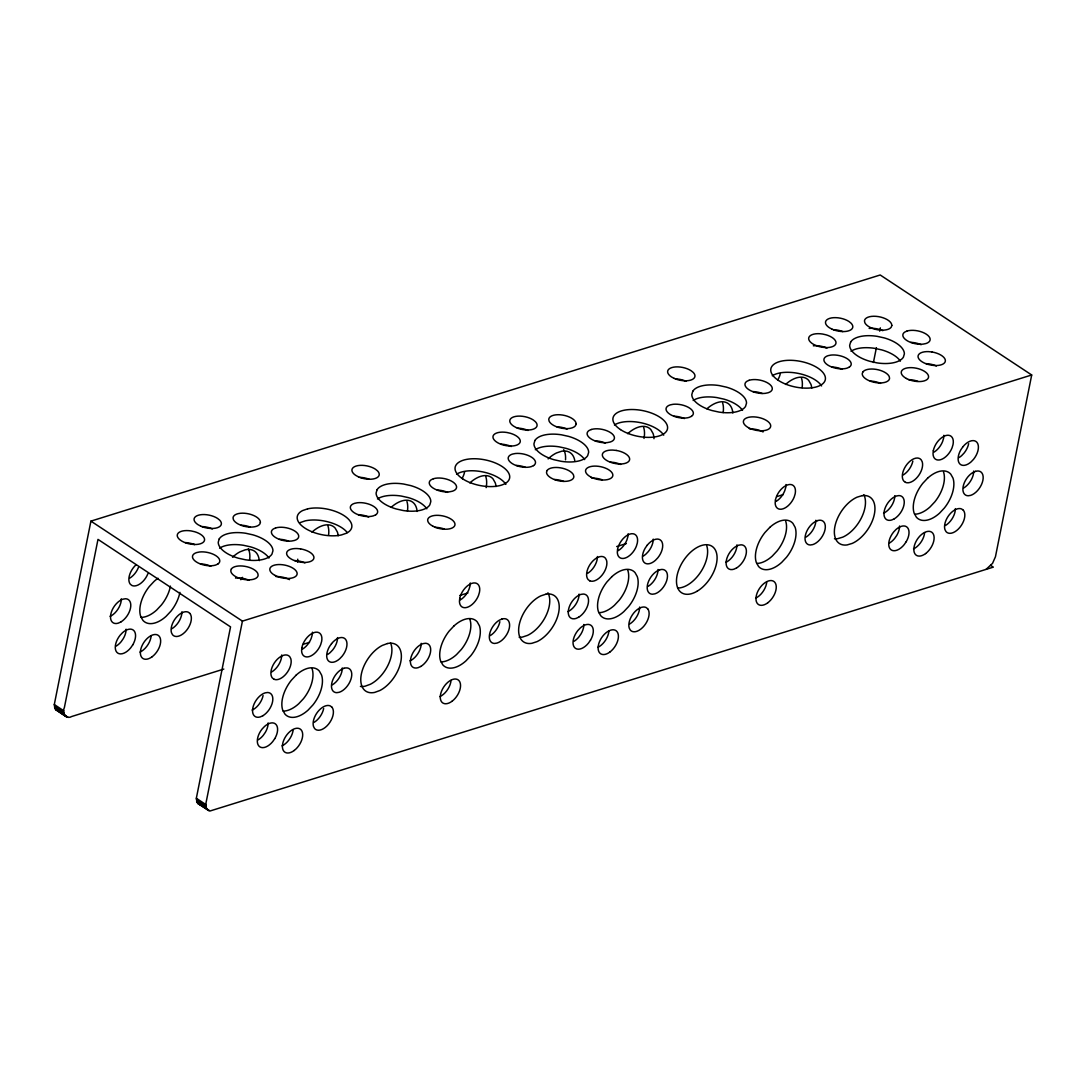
<?xml version="1.0" encoding="UTF-8"?>
<svg xmlns="http://www.w3.org/2000/svg" width="1086" height="1086" viewBox="0 0 1086 1086"><rect width="100%" height="100%" fill="white"/><g stroke="black" fill="none" stroke-linecap="round" stroke-linejoin="round"><path stroke-width="1.5" d="M223.825 669.071L71.852 716.461C66.015 720.045 61.698 712.497 64.386 707.529L97.984 539.389L230.544 626.88L196.335 798.278L197.625 803.26L209.978 811.011L993.31 567.136L990.595 565.358M207.901 810.251L206.028 807.36L206.001 802.934L242.422 621.124L1031.7 374.982L995.455 556.738L992.536 563.376L986.129 569.322M65.866 716.516L55.59 709.511L54.3 704.529L90.912 521.131L880.203 274.989L1031.7 374.982M873.429 362.48L876.402 347.642M879.687 331.162L880.352 327.863M110.093 616.305L111.424 615.708A13.887 8.009 -56.6 0 0 121.333 598.82M252.128 710.054L253.445 709.443A13.887 8.009 -56.6 0 0 263.084 695.569M409.992 660.817L411.309 660.22A13.887 8.009 -56.6 0 0 421.219 643.333M567.842 611.594L569.159 610.997A13.887 8.009 -56.6 0 0 579.082 594.11M725.706 562.372L727.023 561.761A13.887 8.009 -56.6 0 0 736.932 544.887M883.556 513.135L884.873 512.538A13.887 8.009 -56.6 0 0 894.796 495.65M300.211 522.583L305.193 520.873A27.761 13.073 11.3 0 1 347.262 532.547M303.048 644.365L309.51 642.342M459.867 595.454L467.944 592.942M616.685 546.557L626.378 543.529M776.734 496.641L783.196 494.619M56.391 710.258L59.703 711.004M926.046 363.634L929.589 363.986A13.887 6.543 11.3 0 1 936.39 365.996M610.332 462.093L613.875 462.446A13.887 6.543 11.3 0 1 620.676 464.455M294.618 560.539L298.161 560.905A13.887 6.543 11.3 0 1 304.962 562.901M200.516 804.753L198.426 804.007M90.912 521.131L242.422 621.124M54.3 704.529L63.775 710.787M196.335 798.278L205.797 804.522M54.314 706.022L63.775 712.267M196.335 799.771L205.811 806.016M54.531 707.366L63.993 713.624M196.566 801.115L206.028 807.36M54.965 708.547L64.427 714.792M196.987 802.282L206.462 808.541M58.481 711.018L67.956 717.262M203.218 806.545L208.634 810.115M55.59 709.511L66.843 717.018M197.625 803.26L208.865 810.753M722.638 402.96A27.761 16.005 -56.6 0 1 723.14 412.599M574.752 460.478A27.761 16.005 -56.6 0 0 561.693 451.219L556.507 452.957A27.761 16.005 -56.6 0 0 548.131 458.889M563.688 449.699A27.761 16.005 -56.6 0 1 565.521 459.812M924.607 532.764A13.887 8.009 -56.6 0 1 913.489 548.932M968.658 443.685A13.887 8.009 -56.6 0 1 964.083 453.066L961.653 455.618A13.887 8.009 -56.6 0 1 959.033 457.559M780.291 373.584A13.887 8.009 -56.6 0 1 777.766 380.005M973.721 471.039A13.887 8.009 -56.6 0 1 963.798 487.926M811.744 388.096A27.761 16.005 -56.6 0 0 810.943 384.349L808.731 380.426A27.761 16.005 -56.6 0 0 785.558 384.458M943.856 435.31A13.887 8.009 -56.6 0 1 943.571 438.31L942.607 441.527A13.887 8.009 -56.6 0 1 933.933 452.197M766.757 581.987A13.887 8.009 -56.6 0 1 755.625 598.169M653.976 438.69A27.761 16.005 -56.6 0 0 653.093 433.572L650.881 429.649A27.761 16.005 -56.6 0 0 627.694 433.681M815.857 520.262A13.887 8.009 -56.6 0 1 805.948 537.149M785.992 484.532A13.887 8.009 -56.6 0 1 785.707 487.533L784.757 490.75A13.887 8.009 -56.6 0 1 776.083 501.42M785.653 521.063A27.761 16.005 -56.6 0 1 777.047 550.982L772.241 556.127A27.761 16.005 -56.6 0 1 756.766 563.444M752.965 391.584A13.887 6.543 11.3 0 1 762.263 393.499M675.628 378.892A13.887 6.543 11.3 0 1 685.972 381.254M863.845 494.714A27.761 16.005 -56.6 0 1 842.763 537.149L837.632 538.683A27.761 16.005 -56.6 0 1 834.469 538.778M147.9 573.72A13.887 8.009 -56.6 0 1 131.99 585.517L130.32 584.241A13.887 8.009 -56.6 0 1 136.144 564.72M259.269 560.634A27.761 16.005 -56.6 0 0 245.083 549.869L239.857 551.892A27.761 16.005 -56.6 0 0 232.54 557.24M674.039 416.196A13.887 6.543 11.3 0 1 684.384 418.558M749.571 428.889A13.887 6.543 11.3 0 1 763.105 431.929M693.167 400.49A27.761 13.073 11.3 0 1 716.936 397.585L724.009 399.146A27.761 13.073 11.3 0 1 742.525 410.345M643.618 427.327A27.761 16.005 -56.6 0 1 644.012 438.418M547.928 592.793A27.761 16.005 -56.6 0 1 527.538 635.378L522.38 637.075A27.761 16.005 -56.6 0 1 519.176 637.265M248.3 548.783A27.761 16.005 -56.6 0 1 249.59 560.213M242.545 577.358A27.761 16.005 -56.6 0 1 240.834 579.72M235.486 578.064A13.887 6.543 11.3 0 1 249.156 580.318M179.909 592.345A27.761 16.005 -56.6 0 1 170.923 611.174L166.104 616.319A27.761 16.005 -56.6 0 1 142.918 620.35L140.705 616.427A27.761 16.005 -56.6 0 1 149.311 586.521L154.131 581.363A27.761 16.005 -56.6 0 1 158.04 578.268M406.924 501.406A27.761 16.005 -56.6 0 1 407.44 511.044M337.529 637.591A13.887 8.009 -56.6 0 1 332.655 649.985L330.225 652.523A13.887 8.009 -56.6 0 1 327.605 654.464M268.133 722.923A13.887 8.009 -56.6 0 1 265.337 732.344L263.26 735.331A13.887 8.009 -56.6 0 1 258.224 739.81M293.179 729.67A13.887 8.009 -56.6 0 1 282.061 745.851M323.669 708.52A13.887 8.009 -56.6 0 1 314.03 722.407M185.244 542.593A13.887 6.543 11.3 0 1 188.788 542.959L192.317 543.76A13.887 6.543 11.3 0 1 194.543 544.52M126.098 629.188A13.887 8.009 -56.6 0 1 123.302 638.609L121.238 641.582A13.887 8.009 -56.6 0 1 116.188 646.075M202.05 526.574A13.887 6.543 11.3 0 1 212.394 528.936M312.089 668.745A27.761 16.005 -56.6 0 1 303.483 698.665L298.664 703.809A27.761 16.005 -56.6 0 1 283.188 711.126M200.462 563.878A13.887 6.543 11.3 0 1 210.806 566.24M181.919 611.785A13.887 8.009 -56.6 0 1 171.995 628.658M241.051 525.19A13.887 6.543 11.3 0 1 250.35 527.117M219.603 548.172A27.761 13.073 11.3 0 1 243.373 545.267L250.445 546.828A27.761 13.073 11.3 0 1 268.961 558.028M276.007 576.571A13.887 6.543 11.3 0 1 289.541 579.612M151.144 635.934A13.887 8.009 -56.6 0 1 140.026 652.102M312.429 632.215A13.887 8.009 -56.6 0 1 312.144 635.215L311.193 638.432A13.887 8.009 -56.6 0 1 302.519 649.102M170.448 586.101A27.761 16.005 -56.6 0 1 161.447 604.916L156.628 610.074A27.761 16.005 -56.6 0 1 141.153 617.391M912.851 461.088A13.887 8.009 -56.6 0 1 903.226 474.962M138.438 567.462A13.887 8.009 -56.6 0 1 129.763 578.132M342.294 667.944A13.887 8.009 -56.6 0 1 332.384 684.832M279.387 539.267A13.887 6.543 11.3 0 1 288.7 541.181M451.043 680.447A13.887 8.009 -56.6 0 1 439.925 696.615M437.251 490.03A13.887 6.543 11.3 0 1 447.595 492.392M469.939 619.522A27.761 16.005 -56.6 0 1 461.346 649.442L456.527 654.587A27.761 16.005 -56.6 0 1 441.052 661.903M338.167 535.778A27.761 16.005 -56.6 0 0 337.379 532.031L335.167 528.108A27.761 16.005 -56.6 0 0 311.981 532.14M297.673 562.086A27.761 16.005 -56.6 0 1 297.754 559.181M456.582 474.202A27.761 13.073 11.3 0 1 482.931 471.935A27.761 13.073 11.3 0 1 505.872 484.383M499.872 621.721A13.887 8.009 -56.6 0 1 490.234 635.609M470.292 582.992A13.887 8.009 -56.6 0 1 470.007 585.992L469.043 589.209A13.887 8.009 -56.6 0 1 460.369 599.879M359.914 477.351A13.887 6.543 11.3 0 1 369.213 479.265M653.229 539.131A13.887 8.009 -56.6 0 1 648.369 551.525L645.939 554.077A13.887 8.009 -56.6 0 1 643.319 556.018M464.577 472.043A13.887 8.009 -56.6 0 1 462.052 478.464M496.03 486.555A27.761 16.005 -56.6 0 0 495.23 482.795L493.017 478.872A27.761 16.005 -56.6 0 0 469.844 482.917M391.191 507.284A27.761 16.005 -56.6 0 1 417.133 511.452M706.905 408.825A27.761 16.005 -56.6 0 1 732.846 413.006M390.498 642.858A27.761 16.005 -56.6 0 1 370.367 684.275L365.167 686.176A27.761 16.005 -56.6 0 1 360.403 686.406M281.708 654.994A13.887 8.009 -56.6 0 1 271.799 671.881M627.803 570.286A27.761 16.005 -56.6 0 1 619.196 600.205L614.377 605.364A27.761 16.005 -56.6 0 1 598.902 612.68M639.654 607.074A13.887 8.009 -56.6 0 1 629.744 623.948M517.764 428.115A13.887 6.543 11.3 0 1 528.108 430.477M500.958 444.147A13.887 6.543 11.3 0 1 504.501 444.5L508.031 445.301A13.887 6.543 11.3 0 1 511.302 446.509M628.142 533.769A13.887 8.009 -56.6 0 1 627.857 536.769L626.894 539.973A13.887 8.009 -56.6 0 1 618.233 550.643M608.893 631.224A13.887 8.009 -56.6 0 1 597.775 647.392M556.765 426.744A13.887 6.543 11.3 0 1 567.109 429.092M516.176 465.419A13.887 6.543 11.3 0 1 525.475 467.347M583.847 624.477A13.887 8.009 -56.6 0 1 581.037 633.898L578.974 636.871A13.887 8.009 -56.6 0 1 573.937 641.351M535.303 449.713A27.761 13.073 11.3 0 1 559.086 446.821L566.159 448.382A27.761 13.073 11.3 0 1 584.675 459.582M591.721 478.111A13.887 6.543 11.3 0 1 602.187 479.795M554.512 479.496A13.887 6.543 11.3 0 1 563.824 481.424M658.007 569.498A13.887 8.009 -56.6 0 1 648.098 586.386M485.768 476.55A27.761 16.005 -56.6 0 1 486.161 487.641M595.101 440.807A13.887 6.543 11.3 0 1 605.445 443.169M597.422 556.534A13.887 8.009 -56.6 0 1 587.512 573.422M943.503 471.84A27.761 16.005 -56.6 0 1 934.91 501.759L930.091 506.904A27.761 16.005 -56.6 0 1 914.616 514.221M899.561 526.018A13.887 8.009 -56.6 0 1 896.751 535.439L894.688 538.412A13.887 8.009 -56.6 0 1 889.651 542.905M955.368 508.615A13.887 8.009 -56.6 0 1 945.458 525.502M706.81 545.932A27.761 16.005 -56.6 0 1 700.049 573.014A27.761 16.005 -56.6 0 1 677.583 588.055M327.904 525.773A27.761 16.005 -56.6 0 1 328.556 535.33M801.482 378.091A27.761 16.005 -56.6 0 1 802.12 387.648M377.453 498.949A27.761 13.073 11.3 0 1 401.223 496.044L408.295 497.605A27.761 13.073 11.3 0 1 426.812 508.805M434.984 527.321A13.887 6.543 11.3 0 1 444.323 529.031M358.326 514.655A13.887 6.543 11.3 0 1 368.67 517.017M851.017 351.267A27.761 13.073 11.3 0 1 874.8 348.362L881.859 349.923A27.761 13.073 11.3 0 1 900.375 361.122M908.548 379.638A13.887 6.543 11.3 0 1 917.901 381.335M870.225 381.037A13.887 6.543 11.3 0 1 880.583 383.399M831.89 366.973A13.887 6.543 11.3 0 1 842.234 369.335M813.346 345.81A13.887 6.543 11.3 0 1 820.215 346.04L823.745 346.855A13.887 6.543 11.3 0 1 827.016 348.049M833.478 329.669A13.887 6.543 11.3 0 1 842.777 331.583M869.153 328.406A13.887 6.543 11.3 0 1 882.823 330.646M910.815 342.348A13.887 6.543 11.3 0 1 921.159 344.71M772.295 375.742A27.761 13.073 11.3 0 1 798.644 373.475A27.761 13.073 11.3 0 1 821.586 385.937M614.432 424.979A27.761 13.073 11.3 0 1 640.781 422.712A27.761 13.073 11.3 0 1 663.722 435.16M301.881 647.623L301.596 650.623A13.887 8.009 -56.6 0 0 309.347 656.555A13.887 8.009 -56.6 0 0 320.655 644.69L321.619 641.473A13.887 8.009 -56.6 0 0 314.153 632.541A13.887 8.009 -56.6 0 0 301.881 647.623M459.731 598.4L459.446 601.4A13.887 8.009 -56.6 0 0 467.197 607.332A13.887 8.009 -56.6 0 0 478.519 595.454L479.469 592.237A13.887 8.009 -56.6 0 0 472.003 583.304A13.887 8.009 -56.6 0 0 459.731 598.4M617.595 549.163L617.31 552.177A13.887 8.009 -56.6 0 0 625.061 558.095A13.887 8.009 -56.6 0 0 636.369 546.231L637.319 543.014A13.887 8.009 -56.6 0 0 629.853 534.081A13.887 8.009 -56.6 0 0 617.595 549.163M775.445 499.94L775.16 502.94A13.887 8.009 -56.6 0 0 782.911 508.872A13.887 8.009 -56.6 0 0 794.219 496.994L795.183 493.791A13.887 8.009 -56.6 0 0 787.717 484.858A13.887 8.009 -56.6 0 0 775.445 499.94M933.308 450.717L933.023 453.717A13.887 8.009 -56.6 0 0 940.775 459.649A13.887 8.009 -56.6 0 0 952.083 447.771L953.033 444.554A13.887 8.009 -56.6 0 0 945.567 435.622A13.887 8.009 -56.6 0 0 933.308 450.717M219.223 538.928L218.245 542.213A27.761 13.073 11.3 0 0 238.35 558.204L245.422 559.765A27.761 13.073 11.3 0 0 271.962 554.091L272.939 550.806A27.761 13.073 11.3 0 0 252.834 534.828L245.762 533.267A27.761 13.073 11.3 0 0 219.223 538.928M377.073 489.705L376.109 492.99A27.761 13.073 11.3 0 0 396.2 508.967L403.273 510.542A27.761 13.073 11.3 0 0 429.825 504.868L430.803 501.583A27.761 13.073 11.3 0 0 410.698 485.591L403.625 484.03A27.761 13.073 11.3 0 0 377.073 489.705M534.936 440.468L533.959 443.753A27.761 13.073 11.3 0 0 554.064 459.745L561.136 461.306A27.761 13.073 11.3 0 0 587.675 455.645L588.653 452.36A27.761 13.073 11.3 0 0 568.548 436.368L561.476 434.807A27.761 13.073 11.3 0 0 534.936 440.468M692.787 391.245L691.809 394.53A27.761 13.073 11.3 0 0 711.914 410.522L718.986 412.083A27.761 13.073 11.3 0 0 745.539 406.408L746.516 403.123A27.761 13.073 11.3 0 0 726.412 387.145L719.339 385.584A27.761 13.073 11.3 0 0 692.787 391.245M850.65 342.022L849.673 345.307A27.761 13.073 11.3 0 0 869.777 361.285L876.85 362.86A27.761 13.073 11.3 0 0 903.389 357.185L904.366 353.9A27.761 13.073 11.3 0 0 884.262 337.909L877.189 336.348A27.761 13.073 11.3 0 0 850.65 342.022M231.345 569.023L230.802 570.652A13.887 6.543 11.3 0 0 244.187 579.49A13.887 6.543 11.3 0 0 258.142 575.132L257.749 573.354A13.887 6.543 11.3 0 0 244.757 566.295A13.887 6.543 11.3 0 0 231.345 569.023M260.396 522.38L259.853 524.009A13.887 6.543 11.3 0 1 246.441 526.724A13.887 6.543 11.3 0 1 233.436 519.678L233.042 517.886A13.887 6.543 11.3 0 1 246.997 513.542A13.887 6.543 11.3 0 1 260.396 522.38M547.045 470.564L546.516 472.193A13.887 6.543 11.3 0 0 559.901 481.03A13.887 6.543 11.3 0 0 573.856 476.673L573.462 474.894A13.887 6.543 11.3 0 0 560.471 467.835A13.887 6.543 11.3 0 0 547.045 470.564M576.109 423.92L575.566 425.549A13.887 6.543 11.3 0 1 562.154 428.278A13.887 6.543 11.3 0 1 549.149 421.219L548.756 419.44A13.887 6.543 11.3 0 1 562.711 415.083A13.887 6.543 11.3 0 1 576.109 423.92M862.759 372.104L862.23 373.733A13.887 6.543 11.3 0 0 875.615 382.571A13.887 6.543 11.3 0 0 889.57 378.227L889.176 376.435A13.887 6.543 11.3 0 0 876.185 369.389A13.887 6.543 11.3 0 0 862.759 372.104M891.81 325.461L891.28 327.103A13.887 6.543 11.3 0 1 877.868 329.818A13.887 6.543 11.3 0 1 864.863 322.759L864.47 320.981A13.887 6.543 11.3 0 1 878.425 316.623A13.887 6.543 11.3 0 1 891.81 325.461M132.763 644.853L130.7 647.826A13.887 8.009 -56.6 0 1 116.745 652.184A13.887 8.009 -56.6 0 1 120.139 635.201L122.569 632.649A13.887 8.009 -56.6 0 1 134.094 630.844A13.887 8.009 -56.6 0 1 132.763 644.853M331.556 643.604L329.492 646.577A13.887 8.009 -56.6 0 0 328.162 660.587A13.887 8.009 -56.6 0 0 339.701 658.781L342.117 656.229A13.887 8.009 -56.6 0 0 345.511 639.247A13.887 8.009 -56.6 0 0 331.556 643.604M274.799 738.602L272.735 741.575A13.887 8.009 -56.6 0 1 258.78 745.919A13.887 8.009 -56.6 0 1 262.174 728.937L264.604 726.398A13.887 8.009 -56.6 0 1 276.129 724.593A13.887 8.009 -56.6 0 1 274.799 738.602M647.27 545.145L645.206 548.118A13.887 8.009 -56.6 0 0 643.876 562.127A13.887 8.009 -56.6 0 0 655.415 560.322L657.831 557.783A13.887 8.009 -56.6 0 0 661.225 540.787A13.887 8.009 -56.6 0 0 647.27 545.145M590.512 640.143L588.449 643.116A13.887 8.009 -56.6 0 1 574.494 647.473A13.887 8.009 -56.6 0 1 577.888 630.491L580.318 627.939A13.887 8.009 -56.6 0 1 591.843 626.133A13.887 8.009 -56.6 0 1 590.512 640.143M962.983 446.685L960.92 449.658A13.887 8.009 -56.6 0 0 959.59 463.668A13.887 8.009 -56.6 0 0 971.115 461.862L973.545 459.324A13.887 8.009 -56.6 0 0 976.938 442.341A13.887 8.009 -56.6 0 0 962.983 446.685M906.226 541.683L904.163 544.67A13.887 8.009 -56.6 0 1 890.208 549.014A13.887 8.009 -56.6 0 1 893.602 532.031L896.031 529.479A13.887 8.009 -56.6 0 1 907.557 527.674A13.887 8.009 -56.6 0 1 906.226 541.683M296.166 675.112L291.347 680.257A27.761 16.005 -56.6 0 0 282.74 710.176L284.953 714.099A27.761 16.005 -56.6 0 0 308.139 710.068L312.958 704.909A27.761 16.005 -56.6 0 0 321.551 675.003L319.338 671.067A27.761 16.005 -56.6 0 0 296.166 675.112M454.016 625.889L449.197 631.034A27.761 16.005 -56.6 0 0 440.604 660.953L442.816 664.876A27.761 16.005 -56.6 0 0 465.989 660.831L470.808 655.686A27.761 16.005 -56.6 0 0 479.415 625.767L477.202 621.844A27.761 16.005 -56.6 0 0 454.016 625.889M611.88 576.652L607.06 581.797A27.761 16.005 -56.6 0 0 598.454 611.717L600.667 615.64A27.761 16.005 -56.6 0 0 623.853 611.608L628.672 606.463A27.761 16.005 -56.6 0 0 637.265 576.544L635.052 572.621A27.761 16.005 -56.6 0 0 611.88 576.652M769.73 527.429L764.911 532.574A27.761 16.005 -56.6 0 0 756.318 562.494L758.517 566.417A27.761 16.005 -56.6 0 0 781.703 562.385L786.522 557.227A27.761 16.005 -56.6 0 0 795.128 527.321L792.916 523.384A27.761 16.005 -56.6 0 0 769.73 527.429M927.593 478.207L922.774 483.351A27.761 16.005 -56.6 0 0 914.168 513.271L916.38 517.194A27.761 16.005 -56.6 0 0 939.566 513.149L944.372 508.004A27.761 16.005 -56.6 0 0 952.979 478.084L950.766 474.161A27.761 16.005 -56.6 0 0 927.593 478.207M120.885 621.952L118.252 623.16A13.887 8.009 -56.6 0 1 110.786 614.228A13.887 8.009 -56.6 0 1 123.044 599.146L125.528 598.753A13.887 8.009 -56.6 0 1 130.51 608.079A13.887 8.009 -56.6 0 1 120.885 621.952M344.018 668.27L341.371 669.478A13.887 8.009 -56.6 0 0 331.746 683.352A13.887 8.009 -56.6 0 0 336.741 692.678L339.212 692.284A13.887 8.009 -56.6 0 0 351.484 677.202A13.887 8.009 -56.6 0 0 344.018 668.27M262.921 715.701L260.287 716.909A13.887 8.009 -56.6 0 1 252.821 707.963A13.887 8.009 -56.6 0 1 265.079 692.882L267.55 692.501A13.887 8.009 -56.6 0 1 272.545 701.814A13.887 8.009 -56.6 0 1 262.921 715.701M501.868 619.047L499.234 620.242A13.887 8.009 -56.6 0 0 489.596 634.129A13.887 8.009 -56.6 0 0 494.592 643.455L497.062 643.061A13.887 8.009 -56.6 0 0 509.334 627.98A13.887 8.009 -56.6 0 0 501.868 619.047M420.771 666.465L418.137 667.673A13.887 8.009 -56.6 0 1 410.671 658.74A13.887 8.009 -56.6 0 1 422.943 643.659L425.413 643.265A13.887 8.009 -56.6 0 1 430.409 652.591A13.887 8.009 -56.6 0 1 420.771 666.465M659.718 569.811L657.084 571.019A13.887 8.009 -56.6 0 0 647.46 584.906A13.887 8.009 -56.6 0 0 652.455 594.218L654.926 593.838A13.887 8.009 -56.6 0 0 667.184 578.743A13.887 8.009 -56.6 0 0 659.718 569.811M578.634 617.242L576.001 618.45A13.887 8.009 -56.6 0 1 568.535 609.517A13.887 8.009 -56.6 0 1 580.793 594.422L583.263 594.042A13.887 8.009 -56.6 0 1 588.259 603.368A13.887 8.009 -56.6 0 1 578.634 617.242M817.582 520.588L814.948 521.796A13.887 8.009 -56.6 0 0 805.31 535.669A13.887 8.009 -56.6 0 0 810.305 544.996L812.776 544.602A13.887 8.009 -56.6 0 0 825.048 529.52A13.887 8.009 -56.6 0 0 817.582 520.588M736.484 568.019L733.851 569.227A13.887 8.009 -56.6 0 1 726.385 560.281A13.887 8.009 -56.6 0 1 738.656 545.199L741.127 544.819A13.887 8.009 -56.6 0 1 746.123 554.131A13.887 8.009 -56.6 0 1 736.484 568.019M975.432 471.365L972.798 472.559A13.887 8.009 -56.6 0 0 963.173 486.447A13.887 8.009 -56.6 0 0 968.169 495.773L970.64 495.379A13.887 8.009 -56.6 0 0 982.898 480.297A13.887 8.009 -56.6 0 0 975.432 471.365M894.348 518.782L891.715 519.99A13.887 8.009 -56.6 0 1 884.248 511.058A13.887 8.009 -56.6 0 1 896.507 495.976L898.977 495.583A13.887 8.009 -56.6 0 1 903.973 504.909A13.887 8.009 -56.6 0 1 894.348 518.782M275.586 527.959L273.36 528.963A13.887 6.543 11.3 0 0 275.192 537.285A13.887 6.543 11.3 0 0 291.645 541.032L294.523 540.448A13.887 6.543 11.3 0 0 294.93 531.122A13.887 6.543 11.3 0 0 275.586 527.959M217.824 564.055L215.598 565.073A13.887 6.543 11.3 0 1 196.267 561.896A13.887 6.543 11.3 0 1 196.661 552.57L199.539 551.987A13.887 6.543 11.3 0 1 215.992 555.747A13.887 6.543 11.3 0 1 217.824 564.055M433.45 478.722L431.21 479.74A13.887 6.543 11.3 0 0 433.056 488.048A13.887 6.543 11.3 0 0 449.509 491.809L452.387 491.225A13.887 6.543 11.3 0 0 452.781 481.899A13.887 6.543 11.3 0 0 433.45 478.722M375.688 514.832L373.462 515.836A13.887 6.543 11.3 0 1 354.117 512.673A13.887 6.543 11.3 0 1 354.525 503.347L357.389 502.764A13.887 6.543 11.3 0 1 373.855 506.51A13.887 6.543 11.3 0 1 375.688 514.832M591.3 429.499L589.074 430.504A13.887 6.543 11.3 0 0 590.906 438.825A13.887 6.543 11.3 0 0 607.359 442.586L610.237 442.002A13.887 6.543 11.3 0 0 610.644 432.676A13.887 6.543 11.3 0 0 591.3 429.499M533.538 465.609L531.312 466.613A13.887 6.543 11.3 0 1 511.981 463.437A13.887 6.543 11.3 0 1 512.375 454.111L515.253 453.527A13.887 6.543 11.3 0 1 531.706 457.287A13.887 6.543 11.3 0 1 533.538 465.609M749.164 380.276L746.924 381.281A13.887 6.543 11.3 0 0 748.756 389.602A13.887 6.543 11.3 0 0 765.223 393.349L768.101 392.765A13.887 6.543 11.3 0 0 768.494 383.439A13.887 6.543 11.3 0 0 749.164 380.276M691.402 416.372L689.176 417.391A13.887 6.543 11.3 0 1 669.831 414.214A13.887 6.543 11.3 0 1 670.225 404.888L673.103 404.304A13.887 6.543 11.3 0 1 689.569 408.065A13.887 6.543 11.3 0 1 691.402 416.372M907.014 331.04L904.787 332.058A13.887 6.543 11.3 0 0 906.62 340.366A13.887 6.543 11.3 0 0 923.073 344.126L925.951 343.543A13.887 6.543 11.3 0 0 926.344 334.216A13.887 6.543 11.3 0 0 907.014 331.04M849.252 367.149L847.026 368.154A13.887 6.543 11.3 0 1 827.695 364.991A13.887 6.543 11.3 0 1 828.089 355.665L830.966 355.081A13.887 6.543 11.3 0 1 847.419 358.828A13.887 6.543 11.3 0 1 849.252 367.149M387.512 643.523L382.313 645.423A27.761 16.005 -56.6 0 0 361.136 675.248A27.761 16.005 -56.6 0 0 374.629 692.42L379.842 690.533A27.761 16.005 -56.6 0 0 401.005 660.709A27.761 16.005 -56.6 0 0 387.512 643.523M307.596 508.859L302.614 510.569A27.761 13.073 11.3 0 0 305.438 528.461A27.761 13.073 11.3 0 0 341.452 534.936L346.434 533.226A27.761 13.073 11.3 0 0 343.61 515.334A27.761 13.073 11.3 0 0 307.596 508.859M546.014 594.164L540.855 595.861A27.761 16.005 -56.6 0 0 519.135 625.21A27.761 16.005 -56.6 0 0 531.841 643.319L537.013 641.636A27.761 16.005 -56.6 0 0 558.72 612.273A27.761 16.005 -56.6 0 0 546.014 594.164M862.189 495.637L857.058 497.171A27.761 16.005 -56.6 0 0 834.971 526.167A27.761 16.005 -56.6 0 0 847.094 544.941L852.238 543.407A27.761 16.005 -56.6 0 0 874.325 514.411A27.761 16.005 -56.6 0 0 862.189 495.637M931.992 351.986L928.435 351.62A13.887 6.543 11.3 0 0 918.037 356.33A13.887 6.543 11.3 0 0 927.892 364.367L931.421 365.167A13.887 6.543 11.3 0 0 945.377 360.824A13.887 6.543 11.3 0 0 931.992 351.986M825.604 347.574L822.048 347.221A13.887 6.543 11.3 0 1 808.663 338.384A13.887 6.543 11.3 0 1 822.618 334.04L826.147 334.841A13.887 6.543 11.3 0 1 836.003 342.877A13.887 6.543 11.3 0 1 825.604 347.574M616.278 450.432L612.735 450.079A13.887 6.543 11.3 0 0 602.323 454.79A13.887 6.543 11.3 0 0 612.192 462.826L615.708 463.627A13.887 6.543 11.3 0 0 629.663 459.269A13.887 6.543 11.3 0 0 616.278 450.432M509.891 446.034L506.334 445.681A13.887 6.543 11.3 0 1 492.949 436.844A13.887 6.543 11.3 0 1 506.904 432.486L510.434 433.3A13.887 6.543 11.3 0 1 520.289 441.323A13.887 6.543 11.3 0 1 509.891 446.034M300.564 548.892L297.021 548.539A13.887 6.543 11.3 0 0 286.609 553.249A13.887 6.543 11.3 0 0 296.478 561.272L300.007 562.086A13.887 6.543 11.3 0 0 313.949 557.729A13.887 6.543 11.3 0 0 300.564 548.892M194.177 544.493L190.62 544.127A13.887 6.543 11.3 0 1 177.235 535.289A13.887 6.543 11.3 0 1 191.19 530.945L194.72 531.746A13.887 6.543 11.3 0 1 204.575 539.783A13.887 6.543 11.3 0 1 194.177 544.493M832.066 329.194L829.283 327.687A13.887 6.543 11.3 0 1 829.677 318.361A13.887 6.543 11.3 0 1 849.008 321.524L851.125 323.248A13.887 6.543 11.3 0 1 848.614 330.85A13.887 6.543 11.3 0 1 832.066 329.194M674.216 378.417L671.419 376.91A13.887 6.543 11.3 0 1 671.813 367.584A13.887 6.543 11.3 0 1 691.158 370.76L693.275 372.471A13.887 6.543 11.3 0 1 690.764 380.086A13.887 6.543 11.3 0 1 674.216 378.417M516.352 427.653L513.569 426.133A13.887 6.543 11.3 0 1 513.963 416.807A13.887 6.543 11.3 0 1 533.294 419.983L535.412 421.707A13.887 6.543 11.3 0 1 532.9 429.309A13.887 6.543 11.3 0 1 516.352 427.653M358.502 476.876L355.706 475.369A13.887 6.543 11.3 0 1 356.113 466.043A13.887 6.543 11.3 0 1 375.444 469.206L377.561 470.93A13.887 6.543 11.3 0 1 375.05 478.532A13.887 6.543 11.3 0 1 358.502 476.876M200.638 526.099L197.856 524.592A13.887 6.543 11.3 0 1 198.249 515.266A13.887 6.543 11.3 0 1 217.58 518.443L219.698 520.153A13.887 6.543 11.3 0 1 217.186 527.769A13.887 6.543 11.3 0 1 200.638 526.099M963.363 510.271L961.707 509.008A13.887 8.009 -56.6 0 0 949.408 514.628A13.887 8.009 -56.6 0 0 944.942 529.615L946.015 531.611A13.887 8.009 -56.6 0 0 959.97 527.253A13.887 8.009 -56.6 0 0 963.363 510.271M905.439 482.347L903.783 481.071A13.887 8.009 -56.6 0 1 907.177 464.089A13.887 8.009 -56.6 0 1 921.132 459.745L922.204 461.74A13.887 8.009 -56.6 0 1 917.738 476.727A13.887 8.009 -56.6 0 1 905.439 482.347M647.65 608.73L645.994 607.454A13.887 8.009 -56.6 0 0 633.695 613.088A13.887 8.009 -56.6 0 0 629.228 628.061L630.301 630.07A13.887 8.009 -56.6 0 0 644.256 625.712A13.887 8.009 -56.6 0 0 647.65 608.73M589.725 580.806L588.069 579.53A13.887 8.009 -56.6 0 1 591.463 562.548A13.887 8.009 -56.6 0 1 605.418 558.19L606.49 560.2A13.887 8.009 -56.6 0 1 602.024 575.186A13.887 8.009 -56.6 0 1 589.725 580.806M331.936 707.19L330.28 705.914A13.887 8.009 -56.6 0 0 317.981 711.534A13.887 8.009 -56.6 0 0 313.528 726.52L314.587 728.516A13.887 8.009 -56.6 0 0 328.542 724.172A13.887 8.009 -56.6 0 0 331.936 707.19M189.901 613.441L188.245 612.165A13.887 8.009 -56.6 0 0 175.959 617.798A13.887 8.009 -56.6 0 0 171.493 632.785L172.565 634.781A13.887 8.009 -56.6 0 0 186.507 630.423A13.887 8.009 -56.6 0 0 189.901 613.441M274.025 679.252L272.355 677.99A13.887 8.009 -56.6 0 1 275.749 661.007A13.887 8.009 -56.6 0 1 289.704 656.65L290.776 658.645A13.887 8.009 -56.6 0 1 286.31 673.632A13.887 8.009 -56.6 0 1 274.025 679.252M697.266 591.123A27.761 16.005 -56.6 0 0 714.14 548.186A27.761 16.005 -56.6 0 0 678.967 569.24A27.761 16.005 -56.6 0 0 697.266 591.123M778.363 380.371A27.761 13.073 11.3 0 0 824.355 381.96A27.761 13.073 11.3 0 0 791.558 360.321A27.761 13.073 11.3 0 0 778.363 380.371M620.5 429.594A27.761 13.073 11.3 0 0 666.505 431.196A27.761 13.073 11.3 0 0 633.708 409.544A27.761 13.073 11.3 0 0 620.5 429.594M925.611 553.575A13.887 8.009 -56.6 0 0 931.842 532.276A13.887 8.009 -56.6 0 0 914.48 545.294A13.887 8.009 -56.6 0 0 925.611 553.575M906.43 378.512A13.887 6.543 11.3 0 0 928.435 377.643A13.887 6.543 11.3 0 0 909.824 367.652A13.887 6.543 11.3 0 0 906.43 378.512M767.748 602.811A13.887 8.009 -56.6 0 0 773.979 581.512A13.887 8.009 -56.6 0 0 756.616 594.517A13.887 8.009 -56.6 0 0 767.748 602.811M748.566 427.735A13.887 6.543 11.3 0 0 770.571 426.866A13.887 6.543 11.3 0 0 751.974 416.875A13.887 6.543 11.3 0 0 748.566 427.735M462.65 478.817A27.761 13.073 11.3 0 0 508.642 480.419A27.761 13.073 11.3 0 0 475.844 458.767A27.761 13.073 11.3 0 0 462.65 478.817M152.149 656.745A13.887 8.009 -56.6 0 0 158.38 635.446A13.887 8.009 -56.6 0 0 141.017 648.451A13.887 8.009 -56.6 0 0 152.149 656.745M294.184 750.494A13.887 8.009 -56.6 0 0 300.415 729.195A13.887 8.009 -56.6 0 0 283.052 742.2A13.887 8.009 -56.6 0 0 294.184 750.494M275.002 575.417A13.887 6.543 11.3 0 0 297.007 574.548A13.887 6.543 11.3 0 0 278.41 564.557A13.887 6.543 11.3 0 0 275.002 575.417M452.034 701.257A13.887 8.009 -56.6 0 0 458.265 679.958A13.887 8.009 -56.6 0 0 440.916 692.977A13.887 8.009 -56.6 0 0 452.034 701.257M590.716 476.958A13.887 6.543 11.3 0 0 612.721 476.089A13.887 6.543 11.3 0 0 594.123 466.111A13.887 6.543 11.3 0 0 590.716 476.958M609.898 652.034A13.887 8.009 -56.6 0 0 616.129 630.735A13.887 8.009 -56.6 0 0 598.766 643.74A13.887 8.009 -56.6 0 0 609.898 652.034M432.866 526.194A13.887 6.543 11.3 0 0 454.858 525.325A13.887 6.543 11.3 0 0 436.26 515.334A13.887 6.543 11.3 0 0 432.866 526.194"/></g></svg>
